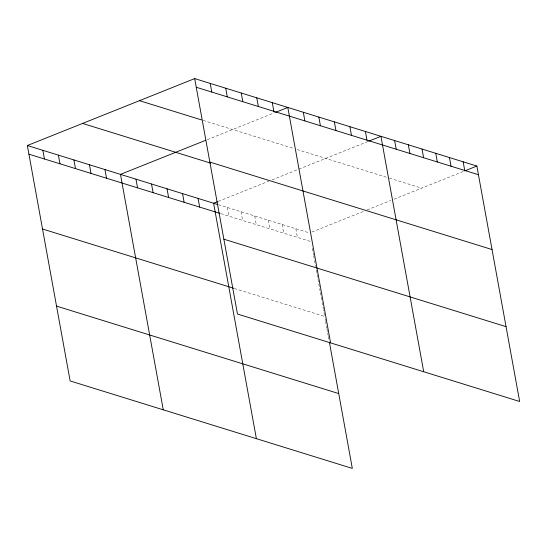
<?xml version="1.0" encoding="UTF-8"?>
<svg xmlns="http://www.w3.org/2000/svg" width="547" height="547" viewBox="0 0 547 547"><rect width="100%" height="100%" fill="white"/><g stroke="black" fill="none" stroke-linecap="round" stroke-linejoin="round"><path stroke-width="0.41" stroke-dasharray="2.73 2.05" d="M207.299 139.649L274.758 112.668M218.191 201.399L268.809 181.153M271.975 179.888L298.047 169.461M298.84 169.146L367.885 141.529M311.838 232.051L363.987 211.197M367.126 209.939L390.832 200.462M393.99 199.197L463.829 171.266M203.094 120.395L293.883 148.538M296.987 149.502L388.589 177.891M389.396 178.137L421.648 188.134M218.431 204.735L309.534 232.974M220.81 213.645L311.113 241.637M234.41 288.481L324.713 316.474L323.503 309.821M312.316 248.29L313.527 254.936M313.677 255.77L315.646 266.58M316.248 269.903L320.029 290.696M320.33 292.358L321.992 301.506M322.142 302.334L323.352 308.987M325.164 318.956L325.465 320.617M325.615 321.445L326.819 328.077M326.969 328.904L327.571 332.22M327.721 333.055L328.173 335.537M328.33 336.371L328.932 339.687M295.831 228.728L297.404 237.384M282.122 224.475L283.702 233.138M268.42 220.229L269.992 228.892M254.711 215.983L256.283 224.646M241.008 211.737L242.581 220.393M227.299 207.484L228.872 216.147"/><path stroke-width="0.82" d="M329.383 342.169L352.323 468.41L70.139 380.951L27.35 145.516L194.677 78.59L476.861 166.049L519.65 401.484L237.466 314.026L194.677 78.59M205.713 140.285L120.47 174.377L163.259 409.812M275.531 112.361L287.797 107.451L330.586 342.887M217.426 201.706L213.597 203.238L256.379 438.673M368.651 141.222L380.924 136.312L423.706 371.748M464.594 170.958L476.861 166.049M196.25 87.253L478.44 174.712M139.458 100.675L201.542 119.916M209.85 162.09L492.04 249.548M82.57 123.431L210.609 163.115M27.35 145.516L217.624 204.489M28.923 154.172L220.003 213.398M223.867 239.189L506.05 326.648M42.522 229.008L233.603 288.235M56.539 306.115L338.723 393.573M463.159 161.803L464.731 170.466M449.449 157.557L451.029 166.213M435.747 153.304L437.32 161.967M422.038 149.058L423.61 157.721M408.336 144.811L409.908 153.475M394.626 140.565L396.199 149.222M365.403 131.506L366.975 140.162M349.882 126.692L351.454 135.355M334.361 121.885L335.933 130.542M318.839 117.072L320.412 125.735M303.318 112.265L304.891 120.921M272.276 102.645L273.856 111.301M256.755 97.831L258.334 106.494M241.241 93.024L242.813 101.68M225.72 88.211L227.292 96.874M210.198 83.397L211.771 92.06M198.076 198.424L199.648 207.087M182.554 193.617L184.127 202.281M167.033 188.804L168.606 197.467M151.512 183.997L153.085 192.66M135.991 179.184L137.564 187.847M104.949 169.563L106.528 178.226M89.434 164.756L91.007 173.413M73.913 159.943L75.486 168.606M58.392 155.136L59.965 163.792M42.871 150.322L44.444 158.986"/></g></svg>
